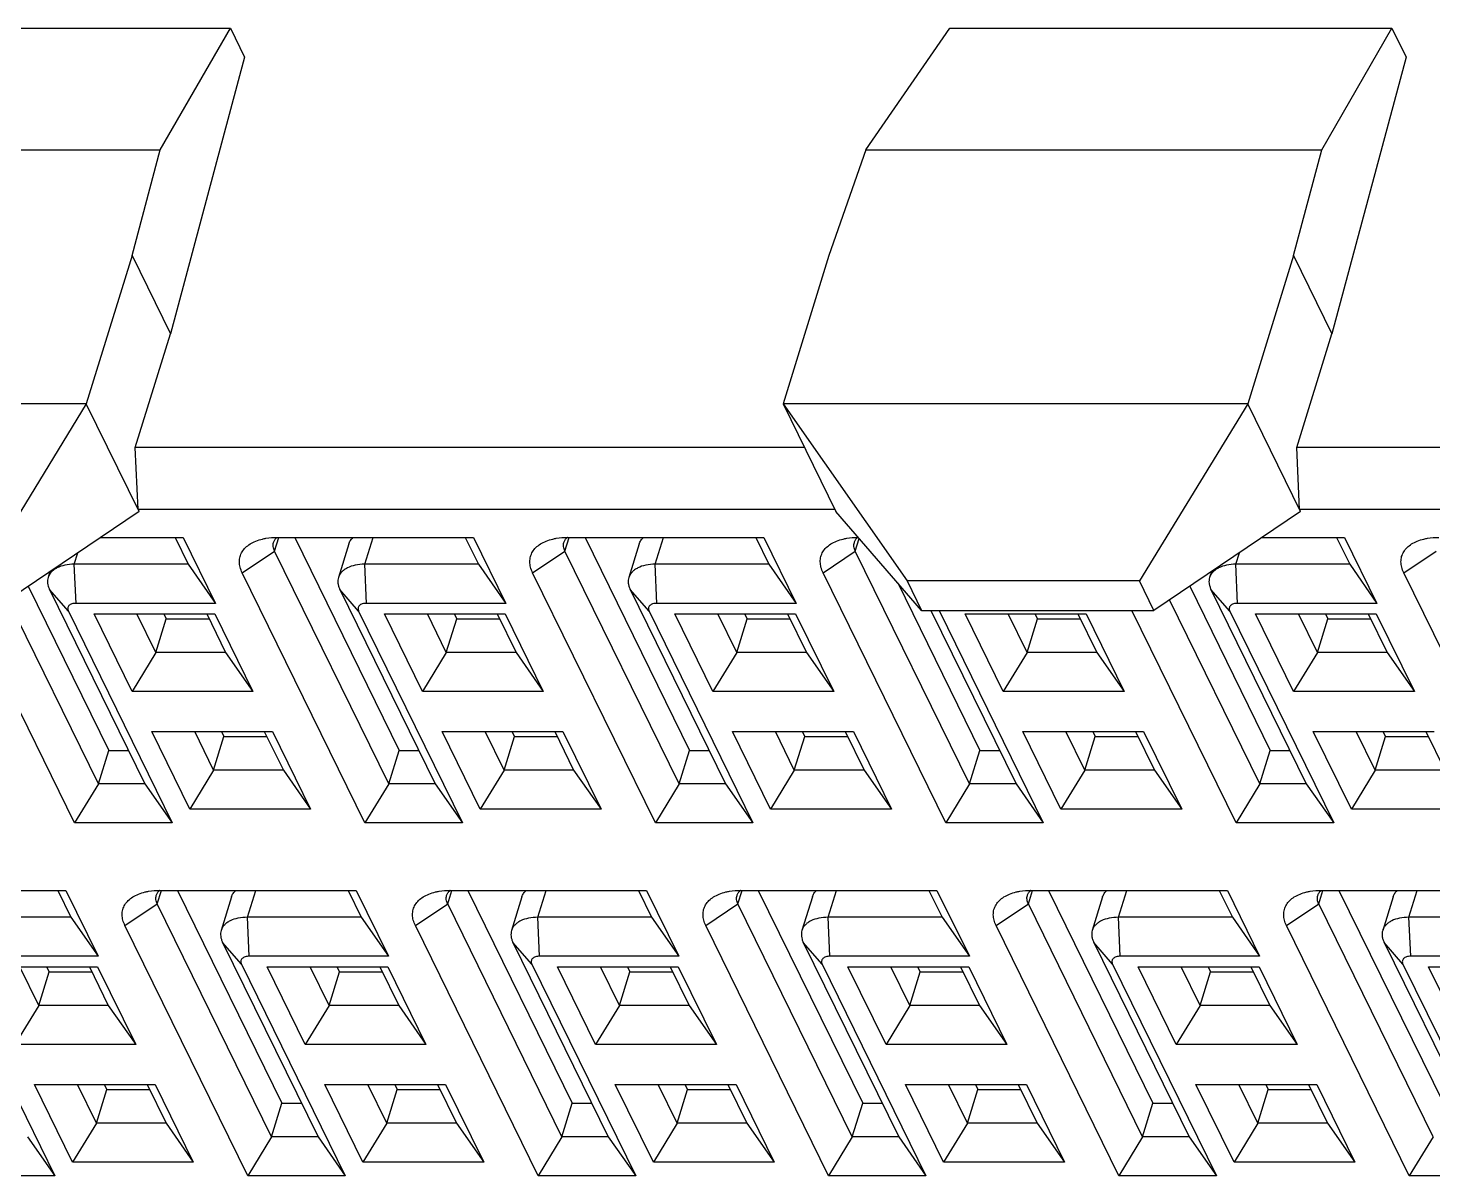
# Model space of a CAD drawing. Extents: x 0 to 420, y 0 to 297.
# Drawn here: x 284.66 to 295.8, y 209.09 to 218.19 of the extents above; entities that cross this region are included whole.
import ezdxf

# ---------------------------------------------------------------- set-up
doc = ezdxf.new("R2010")
doc.units = 0
doc.header["$LTSCALE"] = 23.1
doc.layers.get('0').update_dxf_attribs({"linetype": 'CONTINUOUS'})

msp = doc.modelspace()

# ---------------------------------------------------------------- linework, layer by layer
at = {"color": 7, "linetype": 'CONTINUOUS'}
for p, q in [((282.761, 218.189), (286.266, 218.189)), ((285.71, 217.225), (286.266, 218.189)), ((286.266, 218.189), (286.378, 217.959)), ((291.305, 217.225), (291.972, 218.189)), ((291.972, 218.189), (295.476, 218.189)), ((294.921, 217.225), (295.476, 218.189)), ((295.476, 218.189), (295.589, 217.959)), ((286.378, 217.959), (285.791, 215.766)), ((295.589, 217.959), (295.001, 215.766)), ((282.095, 217.225), (285.71, 217.225)), ((285.486, 216.387), (285.71, 217.225)), ((291.305, 217.225), (291.012, 216.387)), ((291.305, 217.225), (294.921, 217.225)), ((294.696, 216.387), (294.921, 217.225)), ((285.486, 216.387), (285.123, 215.212)), ((285.486, 216.387), (285.791, 215.766)), ((291.012, 216.387), (290.649, 215.212)), ((294.696, 216.387), (294.333, 215.212)), ((294.696, 216.387), (295.001, 215.766)), ((285.512, 214.865), (285.791, 215.766)), ((294.723, 214.865), (295.001, 215.766)), ((285.123, 215.212), (281.438, 215.212)), ((285.123, 215.212), (284.265, 213.808)), ((285.542, 214.358), (285.123, 215.212)), ((290.649, 215.212), (291.633, 213.808)), ((290.649, 215.212), (291.068, 214.358)), ((294.333, 215.212), (290.649, 215.212)), ((294.333, 215.212), (293.475, 213.808)), ((294.753, 214.358), (294.333, 215.212)), ((285.534, 214.373), (285.512, 214.865)), ((290.819, 214.865), (285.512, 214.865)), ((299.743, 214.865), (294.723, 214.865)), ((294.745, 214.373), (294.723, 214.865)), ((285.542, 214.358), (284.379, 213.574)), ((291.061, 214.373), (285.534, 214.373)), ((291.747, 213.574), (291.068, 214.358)), ((294.753, 214.358), (293.59, 213.574)), ((299.765, 214.373), (294.745, 214.373)), ((285.237, 214.153), (285.891, 214.153)), ((285.827, 214.153), (285.931, 213.94)), ((285.891, 214.153), (286.148, 213.63)), ((286.616, 214.045), (286.649, 214.153)), ((286.637, 214.153), (288.194, 214.153)), ((286.776, 214.153), (287.604, 212.465)), ((287.331, 213.94), (287.397, 214.153)), ((288.129, 214.153), (288.234, 213.94)), ((288.194, 214.153), (288.45, 213.63)), ((288.919, 214.045), (288.952, 214.153)), ((288.94, 214.153), (290.497, 214.153)), ((289.079, 214.153), (289.907, 212.465)), ((289.634, 213.94), (289.7, 214.153)), ((290.432, 214.153), (290.536, 213.94)), ((290.497, 214.153), (290.753, 213.63)), ((291.221, 214.045), (291.252, 214.145)), ((291.243, 214.153), (291.246, 214.153)), ((294.448, 214.153), (295.102, 214.153)), ((295.037, 214.153), (295.142, 213.94)), ((295.102, 214.153), (295.358, 213.63)), ((285.028, 213.94), (285.057, 214.031)), ((286.36, 213.873), (286.616, 214.045)), ((287.522, 212.199), (286.616, 214.045)), ((287.205, 214.101), (287.123, 213.835)), ((288.663, 213.873), (288.919, 214.045)), ((289.825, 212.199), (288.919, 214.045)), ((289.508, 214.101), (289.426, 213.835)), ((290.966, 213.873), (291.221, 214.045)), ((292.127, 212.199), (291.221, 214.045)), ((294.239, 213.94), (294.267, 214.031)), ((295.571, 213.873), (295.827, 214.045)), ((285.042, 213.63), (285.028, 213.94)), ((285.931, 213.94), (285.028, 213.94)), ((285.931, 213.94), (286.148, 213.63)), ((287.345, 213.63), (287.331, 213.94)), ((288.234, 213.94), (287.331, 213.94)), ((288.234, 213.94), (288.45, 213.63)), ((290.536, 213.94), (289.634, 213.94)), ((289.648, 213.63), (289.634, 213.94)), ((290.536, 213.94), (290.753, 213.63)), ((295.142, 213.94), (294.239, 213.94)), ((294.253, 213.63), (294.239, 213.94)), ((295.142, 213.94), (295.358, 213.63)), ((284.835, 213.881), (284.82, 213.835)), ((287.333, 211.89), (286.36, 213.873)), ((289.636, 211.89), (288.663, 213.873)), ((291.939, 211.89), (290.966, 213.873)), ((291.559, 213.792), (292.21, 212.465)), ((293.475, 213.808), (291.633, 213.808)), ((291.633, 213.808), (291.747, 213.574)), ((293.59, 213.574), (293.475, 213.808)), ((294.045, 213.881), (294.031, 213.835)), ((296.544, 211.89), (295.571, 213.873)), ((284.663, 213.766), (285.302, 212.465)), ((284.981, 213.568), (284.831, 213.741)), ((284.831, 213.741), (285.588, 212.199)), ((287.283, 213.568), (287.134, 213.741)), ((287.134, 213.741), (287.891, 212.199)), ((289.586, 213.568), (289.437, 213.741)), ((289.437, 213.741), (290.193, 212.199)), ((293.874, 213.766), (294.512, 212.465)), ((294.191, 213.568), (294.042, 213.741)), ((294.042, 213.741), (294.798, 212.199)), ((285.031, 211.89), (284.204, 213.574)), ((285.219, 212.199), (284.503, 213.658)), ((284.981, 213.568), (285.804, 211.89)), ((286.148, 213.63), (285.042, 213.63)), ((287.283, 213.568), (288.107, 211.89)), ((288.45, 213.63), (287.345, 213.63)), ((289.586, 213.568), (290.41, 211.89)), ((290.753, 213.63), (289.648, 213.63)), ((291.747, 213.574), (293.59, 213.574)), ((291.821, 213.574), (292.496, 212.199)), ((291.889, 213.568), (291.883, 213.574)), ((291.889, 213.568), (292.712, 211.89)), ((294.241, 211.89), (293.415, 213.574)), ((294.43, 212.199), (293.714, 213.658)), ((294.191, 213.568), (295.015, 211.89)), ((295.358, 213.63), (294.253, 213.63)), ((285.487, 212.931), (285.185, 213.547)), ((285.185, 213.547), (286.143, 213.547)), ((285.676, 213.24), (285.525, 213.547)), ((285.676, 213.24), (285.758, 213.507)), ((285.738, 213.547), (285.758, 213.507)), ((285.758, 213.507), (286.098, 213.507)), ((286.078, 213.547), (286.228, 213.24)), ((286.143, 213.547), (286.445, 212.931)), ((287.789, 212.931), (287.487, 213.547)), ((287.487, 213.547), (288.445, 213.547)), ((287.978, 213.24), (287.828, 213.547)), ((287.978, 213.24), (288.061, 213.507)), ((288.041, 213.547), (288.061, 213.507)), ((288.061, 213.507), (288.4, 213.507)), ((288.381, 213.547), (288.531, 213.24)), ((288.445, 213.547), (288.747, 212.931)), ((289.79, 213.547), (290.748, 213.547)), ((290.092, 212.931), (289.79, 213.547)), ((290.281, 213.24), (290.131, 213.547)), ((290.281, 213.24), (290.363, 213.507)), ((290.344, 213.547), (290.363, 213.507)), ((290.363, 213.507), (290.703, 213.507)), ((290.683, 213.547), (290.834, 213.24)), ((290.748, 213.547), (291.05, 212.931)), ((292.093, 213.547), (293.051, 213.547)), ((292.395, 212.931), (292.093, 213.547)), ((292.584, 213.24), (292.433, 213.547)), ((292.584, 213.24), (292.666, 213.507)), ((292.646, 213.547), (292.666, 213.507)), ((292.666, 213.507), (293.006, 213.507)), ((292.986, 213.547), (293.136, 213.24)), ((293.051, 213.547), (293.353, 212.931)), ((294.395, 213.547), (295.353, 213.547)), ((294.697, 212.931), (294.395, 213.547)), ((294.886, 213.24), (294.736, 213.547)), ((294.886, 213.24), (294.969, 213.507)), ((294.949, 213.547), (294.969, 213.507)), ((294.969, 213.507), (295.308, 213.507)), ((295.289, 213.547), (295.439, 213.24)), ((295.353, 213.547), (295.655, 212.931)), ((285.676, 213.24), (285.487, 212.931)), ((286.228, 213.24), (285.676, 213.24)), ((286.228, 213.24), (286.445, 212.931)), ((287.978, 213.24), (287.789, 212.931)), ((288.531, 213.24), (287.978, 213.24)), ((288.531, 213.24), (288.747, 212.931)), ((290.281, 213.24), (290.092, 212.931)), ((290.834, 213.24), (290.281, 213.24)), ((290.834, 213.24), (291.05, 212.931)), ((292.584, 213.24), (292.395, 212.931)), ((293.136, 213.24), (292.584, 213.24)), ((293.136, 213.24), (293.353, 212.931)), ((294.886, 213.24), (294.697, 212.931)), ((295.439, 213.24), (294.886, 213.24)), ((295.439, 213.24), (295.655, 212.931)), ((286.445, 212.931), (285.487, 212.931)), ((288.747, 212.931), (287.789, 212.931)), ((291.05, 212.931), (290.092, 212.931)), ((293.353, 212.931), (292.395, 212.931)), ((295.655, 212.931), (294.697, 212.931)), ((285.944, 211.999), (285.642, 212.614)), ((285.642, 212.614), (286.6, 212.614)), ((286.133, 212.308), (285.983, 212.614)), ((286.133, 212.308), (286.215, 212.574)), ((286.196, 212.614), (286.215, 212.574)), ((286.215, 212.574), (286.555, 212.574)), ((286.535, 212.614), (286.686, 212.308)), ((286.6, 212.614), (286.902, 211.999)), ((288.247, 211.999), (287.945, 212.614)), ((287.945, 212.614), (288.903, 212.614)), ((288.436, 212.308), (288.286, 212.614)), ((288.436, 212.308), (288.518, 212.574)), ((288.499, 212.614), (288.518, 212.574)), ((288.518, 212.574), (288.858, 212.574)), ((288.838, 212.614), (288.988, 212.308)), ((288.903, 212.614), (289.205, 211.999)), ((290.248, 212.614), (291.206, 212.614)), ((290.55, 211.999), (290.248, 212.614)), ((290.738, 212.308), (290.588, 212.614)), ((290.738, 212.308), (290.821, 212.574)), ((290.801, 212.614), (290.821, 212.574)), ((290.821, 212.574), (291.16, 212.574)), ((291.141, 212.614), (291.291, 212.308)), ((291.206, 212.614), (291.508, 211.999)), ((292.55, 212.614), (293.508, 212.614)), ((292.852, 211.999), (292.55, 212.614)), ((293.041, 212.308), (292.891, 212.614)), ((293.041, 212.308), (293.123, 212.574)), ((293.104, 212.614), (293.123, 212.574)), ((293.123, 212.574), (293.463, 212.574)), ((293.443, 212.614), (293.594, 212.308)), ((293.508, 212.614), (293.81, 211.999)), ((294.853, 212.614), (295.811, 212.614)), ((295.155, 211.999), (294.853, 212.614)), ((295.344, 212.308), (295.193, 212.614)), ((295.344, 212.308), (295.426, 212.574)), ((295.406, 212.614), (295.426, 212.574)), ((295.426, 212.574), (295.766, 212.574)), ((295.746, 212.614), (295.896, 212.308)), ((285.219, 212.199), (285.302, 212.465)), ((285.302, 212.465), (285.457, 212.465)), ((287.522, 212.199), (287.604, 212.465)), ((287.604, 212.465), (287.76, 212.465)), ((289.825, 212.199), (289.907, 212.465)), ((289.907, 212.465), (290.062, 212.465)), ((292.127, 212.199), (292.21, 212.465)), ((292.21, 212.465), (292.365, 212.465)), ((294.43, 212.199), (294.512, 212.465)), ((294.512, 212.465), (294.668, 212.465)), ((286.133, 212.308), (285.944, 211.999)), ((286.686, 212.308), (286.133, 212.308)), ((286.686, 212.308), (286.902, 211.999)), ((288.436, 212.308), (288.247, 211.999)), ((288.988, 212.308), (288.436, 212.308)), ((288.988, 212.308), (289.205, 211.999)), ((290.738, 212.308), (290.55, 211.999)), ((291.291, 212.308), (290.738, 212.308)), ((291.291, 212.308), (291.508, 211.999)), ((293.041, 212.308), (292.852, 211.999)), ((293.594, 212.308), (293.041, 212.308)), ((293.594, 212.308), (293.81, 211.999)), ((295.344, 212.308), (295.155, 211.999)), ((295.896, 212.308), (295.344, 212.308)), ((285.219, 212.199), (285.031, 211.89)), ((285.588, 212.199), (285.219, 212.199)), ((285.588, 212.199), (285.804, 211.89)), ((287.522, 212.199), (287.333, 211.89)), ((287.891, 212.199), (287.522, 212.199)), ((287.891, 212.199), (288.107, 211.89)), ((289.825, 212.199), (289.636, 211.89)), ((290.193, 212.199), (289.825, 212.199)), ((290.193, 212.199), (290.41, 211.89)), ((292.127, 212.199), (291.939, 211.89)), ((292.496, 212.199), (292.127, 212.199)), ((292.496, 212.199), (292.712, 211.89)), ((294.43, 212.199), (294.241, 211.89)), ((294.798, 212.199), (294.43, 212.199)), ((294.798, 212.199), (295.015, 211.89)), ((286.902, 211.999), (285.944, 211.999)), ((289.205, 211.999), (288.247, 211.999)), ((291.508, 211.999), (290.55, 211.999)), ((293.81, 211.999), (292.852, 211.999)), ((296.113, 211.999), (295.155, 211.999)), ((285.804, 211.89), (285.031, 211.89)), ((288.107, 211.89), (287.333, 211.89)), ((290.41, 211.89), (289.636, 211.89)), ((292.712, 211.89), (291.939, 211.89)), ((295.015, 211.89), (294.241, 211.89)), ((283.405, 211.355), (284.961, 211.355)), ((284.897, 211.355), (285.001, 211.142)), ((284.961, 211.355), (285.218, 210.833)), ((285.686, 211.248), (285.719, 211.355)), ((285.707, 211.355), (287.264, 211.355)), ((285.846, 211.355), (286.674, 209.668)), ((286.401, 211.142), (286.467, 211.355)), ((287.199, 211.355), (287.304, 211.142)), ((287.264, 211.355), (287.52, 210.833)), ((287.989, 211.248), (288.022, 211.355)), ((288.01, 211.355), (289.567, 211.355)), ((288.149, 211.355), (288.977, 209.668)), ((288.704, 211.142), (288.77, 211.355)), ((289.502, 211.355), (289.606, 211.142)), ((289.567, 211.355), (289.823, 210.833)), ((290.291, 211.248), (290.325, 211.355)), ((290.313, 211.355), (291.869, 211.355)), ((290.452, 211.355), (291.28, 209.668)), ((291.006, 211.142), (291.072, 211.355)), ((291.805, 211.355), (291.909, 211.142)), ((291.869, 211.355), (292.126, 210.833)), ((292.594, 211.248), (292.627, 211.355)), ((292.615, 211.355), (294.172, 211.355)), ((292.754, 211.355), (293.582, 209.668)), ((293.309, 211.142), (293.375, 211.355)), ((294.107, 211.355), (294.212, 211.142)), ((294.172, 211.355), (294.428, 210.833)), ((294.897, 211.248), (294.93, 211.355)), ((294.918, 211.355), (296.475, 211.355)), ((295.057, 211.355), (295.885, 209.668)), ((295.612, 211.142), (295.678, 211.355)), ((285.43, 211.076), (285.686, 211.248)), ((286.592, 209.402), (285.686, 211.248)), ((286.275, 211.304), (286.193, 211.038)), ((287.733, 211.076), (287.989, 211.248)), ((288.895, 209.402), (287.989, 211.248)), ((288.578, 211.304), (288.496, 211.038)), ((290.036, 211.076), (290.291, 211.248)), ((291.197, 209.402), (290.291, 211.248)), ((290.881, 211.304), (290.798, 211.038)), ((292.338, 211.076), (292.594, 211.248)), ((293.5, 209.402), (292.594, 211.248)), ((293.183, 211.304), (293.101, 211.038)), ((294.641, 211.076), (294.897, 211.248)), ((295.803, 209.402), (294.897, 211.248)), ((295.486, 211.304), (295.404, 211.038)), ((285.001, 211.142), (284.099, 211.142)), ((285.001, 211.142), (285.218, 210.833)), ((286.415, 210.833), (286.401, 211.142)), ((287.304, 211.142), (286.401, 211.142)), ((287.304, 211.142), (287.52, 210.833)), ((289.606, 211.142), (288.704, 211.142)), ((288.718, 210.833), (288.704, 211.142)), ((289.606, 211.142), (289.823, 210.833)), ((291.909, 211.142), (291.006, 211.142)), ((291.02, 210.833), (291.006, 211.142)), ((291.909, 211.142), (292.126, 210.833)), ((294.212, 211.142), (293.309, 211.142)), ((293.323, 210.833), (293.309, 211.142)), ((294.212, 211.142), (294.428, 210.833)), ((296.514, 211.142), (295.612, 211.142)), ((295.626, 210.833), (295.612, 211.142)), ((286.403, 209.093), (285.43, 211.076)), ((288.706, 209.093), (287.733, 211.076)), ((291.009, 209.093), (290.036, 211.076)), ((293.311, 209.093), (292.338, 211.076)), ((295.614, 209.093), (294.641, 211.076)), ((286.353, 210.771), (286.204, 210.943)), ((286.204, 210.943), (286.961, 209.402)), ((288.656, 210.771), (288.507, 210.943)), ((288.507, 210.943), (289.263, 209.402)), ((290.959, 210.771), (290.809, 210.943)), ((290.809, 210.943), (291.566, 209.402)), ((293.261, 210.771), (293.112, 210.943)), ((293.112, 210.943), (293.869, 209.402)), ((295.564, 210.771), (295.415, 210.943)), ((295.415, 210.943), (296.171, 209.402)), ((284.051, 210.771), (284.874, 209.093)), ((285.218, 210.833), (284.112, 210.833)), ((286.353, 210.771), (287.177, 209.093)), ((287.52, 210.833), (286.415, 210.833)), ((288.656, 210.771), (289.48, 209.093)), ((289.823, 210.833), (288.718, 210.833)), ((290.959, 210.771), (291.782, 209.093)), ((292.126, 210.833), (291.02, 210.833)), ((293.261, 210.771), (294.085, 209.093)), ((294.428, 210.833), (293.323, 210.833)), ((295.564, 210.771), (296.388, 209.093)), ((296.731, 210.833), (295.626, 210.833)), ((284.255, 210.749), (285.213, 210.749)), ((284.746, 210.443), (284.595, 210.749)), ((284.746, 210.443), (284.828, 210.709)), ((284.808, 210.749), (284.828, 210.709)), ((284.828, 210.709), (285.168, 210.709)), ((285.148, 210.749), (285.298, 210.443)), ((285.213, 210.749), (285.515, 210.134)), ((286.86, 210.134), (286.558, 210.749)), ((286.558, 210.749), (287.515, 210.749)), ((287.048, 210.443), (286.898, 210.749)), ((287.048, 210.443), (287.131, 210.709)), ((287.111, 210.749), (287.131, 210.709)), ((287.131, 210.709), (287.47, 210.709)), ((287.451, 210.749), (287.601, 210.443)), ((287.515, 210.749), (287.817, 210.134)), ((288.86, 210.749), (289.818, 210.749)), ((289.162, 210.134), (288.86, 210.749)), ((289.351, 210.443), (289.201, 210.749)), ((289.351, 210.443), (289.433, 210.709)), ((289.414, 210.749), (289.433, 210.709)), ((289.433, 210.709), (289.773, 210.709)), ((289.753, 210.749), (289.904, 210.443)), ((289.818, 210.749), (290.12, 210.134)), ((291.163, 210.749), (292.121, 210.749)), ((291.465, 210.134), (291.163, 210.749)), ((291.654, 210.443), (291.503, 210.749)), ((291.654, 210.443), (291.736, 210.709)), ((291.716, 210.749), (291.736, 210.709)), ((291.736, 210.709), (292.076, 210.709)), ((292.056, 210.749), (292.206, 210.443)), ((292.121, 210.749), (292.423, 210.134)), ((293.465, 210.749), (294.423, 210.749)), ((293.767, 210.134), (293.465, 210.749)), ((293.956, 210.443), (293.806, 210.749)), ((293.956, 210.443), (294.039, 210.709)), ((294.019, 210.749), (294.039, 210.709)), ((294.039, 210.709), (294.378, 210.709)), ((294.359, 210.749), (294.509, 210.443)), ((294.423, 210.749), (294.725, 210.134)), ((295.768, 210.749), (296.726, 210.749)), ((296.07, 210.134), (295.768, 210.749)), ((284.746, 210.443), (284.557, 210.134)), ((285.298, 210.443), (284.746, 210.443)), ((285.298, 210.443), (285.515, 210.134)), ((287.048, 210.443), (286.86, 210.134)), ((287.601, 210.443), (287.048, 210.443)), ((287.601, 210.443), (287.817, 210.134)), ((289.351, 210.443), (289.162, 210.134)), ((289.904, 210.443), (289.351, 210.443)), ((289.904, 210.443), (290.12, 210.134)), ((291.654, 210.443), (291.465, 210.134)), ((292.206, 210.443), (291.654, 210.443)), ((292.206, 210.443), (292.423, 210.134)), ((293.956, 210.443), (293.767, 210.134)), ((294.509, 210.443), (293.956, 210.443)), ((294.509, 210.443), (294.725, 210.134)), ((285.515, 210.134), (284.557, 210.134)), ((287.817, 210.134), (286.86, 210.134)), ((290.12, 210.134), (289.162, 210.134)), ((292.423, 210.134), (291.465, 210.134)), ((294.725, 210.134), (293.767, 210.134)), ((285.014, 209.201), (284.712, 209.817)), ((284.712, 209.817), (285.67, 209.817)), ((285.203, 209.511), (285.053, 209.817)), ((285.203, 209.511), (285.286, 209.777)), ((285.266, 209.817), (285.286, 209.777)), ((285.286, 209.777), (285.625, 209.777)), ((285.606, 209.817), (285.756, 209.511)), ((285.67, 209.817), (285.972, 209.201)), ((287.317, 209.201), (287.015, 209.817)), ((287.015, 209.817), (287.973, 209.817)), ((287.506, 209.511), (287.356, 209.817)), ((287.506, 209.511), (287.588, 209.777)), ((287.569, 209.817), (287.588, 209.777)), ((287.588, 209.777), (287.928, 209.777)), ((287.908, 209.817), (288.058, 209.511)), ((287.973, 209.817), (288.275, 209.201)), ((289.318, 209.817), (290.276, 209.817)), ((289.62, 209.201), (289.318, 209.817)), ((289.809, 209.511), (289.658, 209.817)), ((289.809, 209.511), (289.891, 209.777)), ((289.871, 209.817), (289.891, 209.777)), ((289.891, 209.777), (290.23, 209.777)), ((290.211, 209.817), (290.361, 209.511)), ((290.276, 209.817), (290.578, 209.201)), ((291.62, 209.817), (292.578, 209.817)), ((291.922, 209.201), (291.62, 209.817)), ((292.111, 209.511), (291.961, 209.817)), ((292.111, 209.511), (292.193, 209.777)), ((292.174, 209.817), (292.193, 209.777)), ((292.193, 209.777), (292.533, 209.777)), ((292.513, 209.817), (292.664, 209.511)), ((292.578, 209.817), (292.88, 209.201)), ((293.923, 209.817), (294.881, 209.817)), ((294.225, 209.201), (293.923, 209.817)), ((294.414, 209.511), (294.263, 209.817)), ((294.414, 209.511), (294.496, 209.777)), ((294.476, 209.817), (294.496, 209.777)), ((294.496, 209.777), (294.836, 209.777)), ((294.816, 209.817), (294.966, 209.511)), ((294.881, 209.817), (295.183, 209.201)), ((286.592, 209.402), (286.674, 209.668)), ((286.674, 209.668), (286.83, 209.668)), ((288.895, 209.402), (288.977, 209.668)), ((288.977, 209.668), (289.133, 209.668)), ((291.197, 209.402), (291.28, 209.668)), ((291.28, 209.668), (291.435, 209.668)), ((293.5, 209.402), (293.582, 209.668)), ((293.582, 209.668), (293.738, 209.668)), ((285.203, 209.511), (285.014, 209.201)), ((285.756, 209.511), (285.203, 209.511)), ((285.756, 209.511), (285.972, 209.201)), ((287.506, 209.511), (287.317, 209.201)), ((288.058, 209.511), (287.506, 209.511)), ((288.058, 209.511), (288.275, 209.201)), ((289.809, 209.511), (289.62, 209.201)), ((290.361, 209.511), (289.809, 209.511)), ((290.361, 209.511), (290.578, 209.201)), ((292.111, 209.511), (291.922, 209.201)), ((292.664, 209.511), (292.111, 209.511)), ((292.664, 209.511), (292.88, 209.201)), ((294.414, 209.511), (294.225, 209.201)), ((294.966, 209.511), (294.414, 209.511)), ((294.966, 209.511), (295.183, 209.201)), ((284.658, 209.402), (284.874, 209.093)), ((286.592, 209.402), (286.403, 209.093)), ((286.961, 209.402), (286.592, 209.402)), ((286.961, 209.402), (287.177, 209.093)), ((288.895, 209.402), (288.706, 209.093)), ((289.263, 209.402), (288.895, 209.402)), ((289.263, 209.402), (289.48, 209.093)), ((291.197, 209.402), (291.009, 209.093)), ((291.566, 209.402), (291.197, 209.402)), ((291.566, 209.402), (291.782, 209.093)), ((293.5, 209.402), (293.311, 209.093)), ((293.869, 209.402), (293.5, 209.402)), ((293.869, 209.402), (294.085, 209.093)), ((295.803, 209.402), (295.614, 209.093)), ((285.972, 209.201), (285.014, 209.201)), ((288.275, 209.201), (287.317, 209.201)), ((290.578, 209.201), (289.62, 209.201)), ((292.88, 209.201), (291.922, 209.201)), ((295.183, 209.201), (294.225, 209.201)), ((284.874, 209.093), (284.101, 209.093)), ((287.177, 209.093), (286.403, 209.093)), ((289.48, 209.093), (288.706, 209.093)), ((291.782, 209.093), (291.009, 209.093)), ((294.085, 209.093), (293.311, 209.093)), ((296.388, 209.093), (295.614, 209.093))]:
    msp.add_line(p, q, dxfattribs=at)
for centre in [(286.702, 214.073), (289.005, 214.073), (291.307, 214.073), (285.772, 211.276), (288.075, 211.276), (290.377, 211.276), (292.68, 211.276), (294.983, 211.276)]:
    msp.add_arc(centre, 0.104, 129.9109, 130.8866, dxfattribs=at)
for points, knots in [([(286.36, 213.873), (286.353, 213.887), (286.342, 213.915), (286.336, 213.959), (286.341, 214.001), (286.358, 214.04), (286.386, 214.074), (286.423, 214.103), (286.468, 214.125), (286.502, 214.136), (286.52, 214.14)], [0, 0, 0, 0, 0.128285, 0.246477, 0.358631, 0.470091, 0.586364, 0.711891, 0.849419, 1, 1, 1, 1]), ([(286.52, 214.14), (286.529, 214.142), (286.568, 214.15), (286.607, 214.153), (286.637, 214.153)], [0, 0, 0, 0, 0.237804, 1, 1, 1, 1]), ([(286.616, 214.045), (286.611, 214.056), (286.605, 214.074), (286.604, 214.097), (286.607, 214.108), (286.608, 214.113)], [0, 0, 0, 0, 0.524624, 0.765859, 1, 1, 1, 1]), ([(286.608, 214.113), (286.61, 214.12), (286.617, 214.135), (286.628, 214.146), (286.634, 214.151)], [0, 0, 0, 0, 0.486303, 1, 1, 1, 1]), ([(287.205, 214.101), (287.208, 214.111), (287.217, 214.13), (287.231, 214.146), (287.239, 214.153)], [0, 0, 0, 0, 0.487408, 1, 1, 1, 1]), ([(288.663, 213.873), (288.656, 213.887), (288.645, 213.915), (288.639, 213.959), (288.644, 214.001), (288.661, 214.04), (288.688, 214.074), (288.725, 214.103), (288.771, 214.125), (288.805, 214.136), (288.823, 214.14)], [0, 0, 0, 0, 0.128285, 0.246477, 0.358631, 0.470091, 0.586364, 0.711891, 0.849419, 1, 1, 1, 1]), ([(288.823, 214.14), (288.832, 214.142), (288.871, 214.15), (288.91, 214.153), (288.94, 214.153)], [0, 0, 0, 0, 0.237804, 1, 1, 1, 1]), ([(288.919, 214.045), (288.913, 214.056), (288.908, 214.074), (288.907, 214.097), (288.909, 214.108), (288.911, 214.113)], [0, 0, 0, 0, 0.524624, 0.765859, 1, 1, 1, 1]), ([(288.911, 214.113), (288.913, 214.12), (288.92, 214.135), (288.931, 214.146), (288.937, 214.151)], [0, 0, 0, 0, 0.486303, 1, 1, 1, 1]), ([(289.508, 214.101), (289.511, 214.111), (289.52, 214.13), (289.534, 214.146), (289.542, 214.153)], [0, 0, 0, 0, 0.487408, 1, 1, 1, 1]), ([(290.966, 213.873), (290.959, 213.887), (290.948, 213.915), (290.942, 213.959), (290.947, 214.001), (290.963, 214.04), (290.991, 214.074), (291.028, 214.103), (291.074, 214.125), (291.107, 214.136), (291.125, 214.14)], [0, 0, 0, 0, 0.128285, 0.246477, 0.358631, 0.470091, 0.586364, 0.711891, 0.849419, 1, 1, 1, 1]), ([(291.125, 214.14), (291.135, 214.142), (291.173, 214.15), (291.213, 214.153), (291.243, 214.153)], [0, 0, 0, 0, 0.237804, 1, 1, 1, 1]), ([(291.221, 214.045), (291.216, 214.056), (291.21, 214.074), (291.21, 214.097), (291.212, 214.108), (291.214, 214.113)], [0, 0, 0, 0, 0.524624, 0.765859, 1, 1, 1, 1]), ([(291.214, 214.113), (291.216, 214.12), (291.223, 214.135), (291.233, 214.146), (291.239, 214.151)], [0, 0, 0, 0, 0.486303, 1, 1, 1, 1]), ([(295.571, 213.873), (295.564, 213.887), (295.553, 213.915), (295.547, 213.959), (295.552, 214.001), (295.569, 214.04), (295.596, 214.074), (295.633, 214.103), (295.679, 214.125), (295.713, 214.136), (295.731, 214.14)], [0, 0, 0, 0, 0.128285, 0.246477, 0.358631, 0.470091, 0.586364, 0.711891, 0.849419, 1, 1, 1, 1]), ([(295.731, 214.14), (295.74, 214.142), (295.778, 214.15), (295.818, 214.153), (295.848, 214.153)], [0, 0, 0, 0, 0.237804, 1, 1, 1, 1]), ([(285.028, 213.94), (285.003, 213.94), (284.956, 213.936), (284.901, 213.918), (284.866, 213.897), (284.845, 213.879), (284.83, 213.858), (284.823, 213.843), (284.82, 213.835)], [0, 0, 0, 0, 0.303136, 0.568677, 0.687088, 0.79692, 0.900234, 1, 1, 1, 1]), ([(287.331, 213.94), (287.306, 213.94), (287.259, 213.936), (287.204, 213.918), (287.169, 213.897), (287.148, 213.879), (287.132, 213.858), (287.125, 213.843), (287.123, 213.835)], [0, 0, 0, 0, 0.303136, 0.568677, 0.687088, 0.79692, 0.900234, 1, 1, 1, 1]), ([(289.634, 213.94), (289.609, 213.94), (289.562, 213.936), (289.507, 213.918), (289.472, 213.897), (289.451, 213.879), (289.435, 213.858), (289.428, 213.843), (289.426, 213.835)], [0, 0, 0, 0, 0.303136, 0.568677, 0.687088, 0.79692, 0.900234, 1, 1, 1, 1]), ([(294.239, 213.94), (294.214, 213.94), (294.167, 213.936), (294.112, 213.918), (294.077, 213.897), (294.056, 213.879), (294.04, 213.858), (294.033, 213.843), (294.031, 213.835)], [0, 0, 0, 0, 0.303136, 0.568677, 0.687088, 0.79692, 0.900234, 1, 1, 1, 1]), ([(284.82, 213.835), (284.818, 213.828), (284.815, 213.813), (284.816, 213.789), (284.821, 213.764), (284.827, 213.749), (284.831, 213.741)], [0, 0, 0, 0, 0.233696, 0.474473, 0.728411, 1, 1, 1, 1]), ([(287.123, 213.835), (287.121, 213.828), (287.118, 213.813), (287.118, 213.789), (287.124, 213.764), (287.13, 213.749), (287.134, 213.741)], [0, 0, 0, 0, 0.233696, 0.474473, 0.728411, 1, 1, 1, 1]), ([(289.426, 213.835), (289.423, 213.828), (289.42, 213.813), (289.421, 213.789), (289.426, 213.764), (289.433, 213.749), (289.437, 213.741)], [0, 0, 0, 0, 0.233696, 0.474473, 0.728411, 1, 1, 1, 1]), ([(294.031, 213.835), (294.029, 213.828), (294.026, 213.813), (294.026, 213.789), (294.032, 213.764), (294.038, 213.749), (294.042, 213.741)], [0, 0, 0, 0, 0.233696, 0.474473, 0.728411, 1, 1, 1, 1]), ([(285.042, 213.63), (285.031, 213.63), (285.015, 213.629), (284.996, 213.621), (284.986, 213.613), (284.979, 213.603), (284.975, 213.592), (284.976, 213.58), (284.979, 213.572), (284.981, 213.568)], [0, 0, 0, 0, 0.308853, 0.441708, 0.560274, 0.668318, 0.772532, 0.880894, 1, 1, 1, 1]), ([(287.345, 213.63), (287.334, 213.63), (287.318, 213.629), (287.299, 213.621), (287.289, 213.613), (287.281, 213.603), (287.278, 213.592), (287.279, 213.58), (287.282, 213.572), (287.283, 213.568)], [0, 0, 0, 0, 0.308853, 0.441708, 0.560274, 0.668318, 0.772532, 0.880894, 1, 1, 1, 1]), ([(289.648, 213.63), (289.637, 213.63), (289.62, 213.629), (289.602, 213.621), (289.591, 213.613), (289.584, 213.603), (289.581, 213.592), (289.581, 213.58), (289.584, 213.572), (289.586, 213.568)], [0, 0, 0, 0, 0.308853, 0.441708, 0.560274, 0.668318, 0.772532, 0.880894, 1, 1, 1, 1]), ([(291.886, 213.574), (291.886, 213.574), (291.887, 213.572), (291.888, 213.57), (291.889, 213.568)], [0, 0, 0, 0, 0.244848, 1, 1, 1, 1]), ([(294.253, 213.63), (294.242, 213.63), (294.226, 213.629), (294.207, 213.621), (294.197, 213.613), (294.189, 213.603), (294.186, 213.592), (294.187, 213.58), (294.189, 213.572), (294.191, 213.568)], [0, 0, 0, 0, 0.308853, 0.441708, 0.560274, 0.668318, 0.772532, 0.880894, 1, 1, 1, 1]), ([(285.43, 211.076), (285.423, 211.09), (285.412, 211.118), (285.406, 211.162), (285.411, 211.204), (285.428, 211.243), (285.456, 211.277), (285.493, 211.305), (285.538, 211.328), (285.572, 211.338), (285.59, 211.343)], [0, 0, 0, 0, 0.128285, 0.246477, 0.358631, 0.470091, 0.586364, 0.711891, 0.849419, 1, 1, 1, 1]), ([(285.59, 211.343), (285.599, 211.345), (285.638, 211.352), (285.677, 211.355), (285.707, 211.355)], [0, 0, 0, 0, 0.237804, 1, 1, 1, 1]), ([(285.678, 211.316), (285.68, 211.323), (285.687, 211.337), (285.698, 211.349), (285.704, 211.354)], [0, 0, 0, 0, 0.486303, 1, 1, 1, 1]), ([(286.275, 211.304), (286.278, 211.314), (286.287, 211.333), (286.301, 211.348), (286.309, 211.355)], [0, 0, 0, 0, 0.487408, 1, 1, 1, 1]), ([(287.733, 211.076), (287.726, 211.09), (287.715, 211.118), (287.709, 211.162), (287.714, 211.204), (287.731, 211.243), (287.758, 211.277), (287.795, 211.305), (287.841, 211.328), (287.875, 211.338), (287.893, 211.343)], [0, 0, 0, 0, 0.128285, 0.246477, 0.358631, 0.470091, 0.586364, 0.711891, 0.849419, 1, 1, 1, 1]), ([(287.893, 211.343), (287.902, 211.345), (287.941, 211.352), (287.98, 211.355), (288.01, 211.355)], [0, 0, 0, 0, 0.237804, 1, 1, 1, 1]), ([(287.981, 211.316), (287.983, 211.323), (287.99, 211.337), (288.001, 211.349), (288.007, 211.354)], [0, 0, 0, 0, 0.486303, 1, 1, 1, 1]), ([(288.578, 211.304), (288.581, 211.314), (288.59, 211.333), (288.604, 211.348), (288.612, 211.355)], [0, 0, 0, 0, 0.487408, 1, 1, 1, 1]), ([(290.036, 211.076), (290.029, 211.09), (290.018, 211.118), (290.012, 211.162), (290.017, 211.204), (290.033, 211.243), (290.061, 211.277), (290.098, 211.305), (290.144, 211.328), (290.177, 211.338), (290.195, 211.343)], [0, 0, 0, 0, 0.128285, 0.246477, 0.358631, 0.470091, 0.586364, 0.711891, 0.849419, 1, 1, 1, 1]), ([(290.195, 211.343), (290.205, 211.345), (290.243, 211.352), (290.283, 211.355), (290.313, 211.355)], [0, 0, 0, 0, 0.237804, 1, 1, 1, 1]), ([(290.284, 211.316), (290.286, 211.323), (290.293, 211.337), (290.303, 211.349), (290.309, 211.354)], [0, 0, 0, 0, 0.486303, 1, 1, 1, 1]), ([(290.881, 211.304), (290.884, 211.314), (290.893, 211.333), (290.906, 211.348), (290.914, 211.355)], [0, 0, 0, 0, 0.487408, 1, 1, 1, 1]), ([(292.338, 211.076), (292.331, 211.09), (292.32, 211.118), (292.314, 211.162), (292.319, 211.204), (292.336, 211.243), (292.364, 211.277), (292.401, 211.305), (292.446, 211.328), (292.48, 211.338), (292.498, 211.343)], [0, 0, 0, 0, 0.128285, 0.246477, 0.358631, 0.470091, 0.586364, 0.711891, 0.849419, 1, 1, 1, 1]), ([(292.498, 211.343), (292.507, 211.345), (292.546, 211.352), (292.585, 211.355), (292.615, 211.355)], [0, 0, 0, 0, 0.237804, 1, 1, 1, 1]), ([(292.586, 211.316), (292.588, 211.323), (292.595, 211.337), (292.606, 211.349), (292.612, 211.354)], [0, 0, 0, 0, 0.486303, 1, 1, 1, 1]), ([(293.183, 211.304), (293.186, 211.314), (293.195, 211.333), (293.209, 211.348), (293.217, 211.355)], [0, 0, 0, 0, 0.487408, 1, 1, 1, 1]), ([(294.641, 211.076), (294.634, 211.09), (294.623, 211.118), (294.617, 211.162), (294.622, 211.204), (294.639, 211.243), (294.666, 211.277), (294.703, 211.305), (294.749, 211.328), (294.783, 211.338), (294.801, 211.343)], [0, 0, 0, 0, 0.128285, 0.246477, 0.358631, 0.470091, 0.586364, 0.711891, 0.849419, 1, 1, 1, 1]), ([(294.801, 211.343), (294.81, 211.345), (294.848, 211.352), (294.888, 211.355), (294.918, 211.355)], [0, 0, 0, 0, 0.237804, 1, 1, 1, 1]), ([(294.889, 211.316), (294.891, 211.323), (294.898, 211.337), (294.909, 211.349), (294.915, 211.354)], [0, 0, 0, 0, 0.486303, 1, 1, 1, 1]), ([(295.486, 211.304), (295.489, 211.314), (295.498, 211.333), (295.512, 211.348), (295.52, 211.355)], [0, 0, 0, 0, 0.487408, 1, 1, 1, 1]), ([(285.686, 211.248), (285.681, 211.259), (285.675, 211.276), (285.675, 211.3), (285.677, 211.311), (285.678, 211.316)], [0, 0, 0, 0, 0.524624, 0.765859, 1, 1, 1, 1]), ([(287.989, 211.248), (287.983, 211.259), (287.978, 211.276), (287.977, 211.3), (287.979, 211.311), (287.981, 211.316)], [0, 0, 0, 0, 0.524624, 0.765859, 1, 1, 1, 1]), ([(290.291, 211.248), (290.286, 211.259), (290.28, 211.276), (290.28, 211.3), (290.282, 211.311), (290.284, 211.316)], [0, 0, 0, 0, 0.524624, 0.765859, 1, 1, 1, 1]), ([(292.594, 211.248), (292.589, 211.259), (292.583, 211.276), (292.582, 211.3), (292.585, 211.311), (292.586, 211.316)], [0, 0, 0, 0, 0.524624, 0.765859, 1, 1, 1, 1]), ([(294.897, 211.248), (294.891, 211.259), (294.886, 211.276), (294.885, 211.3), (294.887, 211.311), (294.889, 211.316)], [0, 0, 0, 0, 0.524624, 0.765859, 1, 1, 1, 1]), ([(286.401, 211.142), (286.376, 211.142), (286.329, 211.138), (286.274, 211.121), (286.239, 211.1), (286.218, 211.082), (286.202, 211.061), (286.195, 211.046), (286.193, 211.038)], [0, 0, 0, 0, 0.303136, 0.568677, 0.687088, 0.79692, 0.900234, 1, 1, 1, 1]), ([(288.704, 211.142), (288.679, 211.142), (288.632, 211.138), (288.577, 211.121), (288.542, 211.1), (288.521, 211.082), (288.505, 211.061), (288.498, 211.046), (288.496, 211.038)], [0, 0, 0, 0, 0.303136, 0.568677, 0.687088, 0.79692, 0.900234, 1, 1, 1, 1]), ([(291.006, 211.142), (290.981, 211.142), (290.934, 211.138), (290.879, 211.121), (290.844, 211.1), (290.823, 211.082), (290.808, 211.061), (290.801, 211.046), (290.798, 211.038)], [0, 0, 0, 0, 0.303136, 0.568677, 0.687088, 0.79692, 0.900234, 1, 1, 1, 1]), ([(293.309, 211.142), (293.284, 211.142), (293.237, 211.138), (293.182, 211.121), (293.147, 211.1), (293.126, 211.082), (293.11, 211.061), (293.103, 211.046), (293.101, 211.038)], [0, 0, 0, 0, 0.303136, 0.568677, 0.687088, 0.79692, 0.900234, 1, 1, 1, 1]), ([(295.612, 211.142), (295.587, 211.142), (295.54, 211.138), (295.485, 211.121), (295.45, 211.1), (295.429, 211.082), (295.413, 211.061), (295.406, 211.046), (295.404, 211.038)], [0, 0, 0, 0, 0.303136, 0.568677, 0.687088, 0.79692, 0.900234, 1, 1, 1, 1]), ([(286.193, 211.038), (286.191, 211.031), (286.188, 211.015), (286.188, 210.992), (286.194, 210.967), (286.2, 210.951), (286.204, 210.943)], [0, 0, 0, 0, 0.233696, 0.474473, 0.728411, 1, 1, 1, 1]), ([(288.496, 211.038), (288.493, 211.031), (288.491, 211.015), (288.491, 210.992), (288.496, 210.967), (288.503, 210.951), (288.507, 210.943)], [0, 0, 0, 0, 0.233696, 0.474473, 0.728411, 1, 1, 1, 1]), ([(290.798, 211.038), (290.796, 211.031), (290.793, 211.015), (290.794, 210.992), (290.799, 210.967), (290.805, 210.951), (290.809, 210.943)], [0, 0, 0, 0, 0.233696, 0.474473, 0.728411, 1, 1, 1, 1]), ([(293.101, 211.038), (293.099, 211.031), (293.096, 211.015), (293.096, 210.992), (293.102, 210.967), (293.108, 210.951), (293.112, 210.943)], [0, 0, 0, 0, 0.233696, 0.474473, 0.728411, 1, 1, 1, 1]), ([(295.404, 211.038), (295.401, 211.031), (295.398, 211.015), (295.399, 210.992), (295.404, 210.967), (295.411, 210.951), (295.415, 210.943)], [0, 0, 0, 0, 0.233696, 0.474473, 0.728411, 1, 1, 1, 1]), ([(286.415, 210.833), (286.404, 210.833), (286.388, 210.831), (286.369, 210.823), (286.359, 210.816), (286.351, 210.806), (286.348, 210.795), (286.349, 210.783), (286.352, 210.775), (286.353, 210.771)], [0, 0, 0, 0, 0.308853, 0.441708, 0.560274, 0.668318, 0.772532, 0.880894, 1, 1, 1, 1]), ([(288.718, 210.833), (288.707, 210.833), (288.69, 210.831), (288.672, 210.823), (288.661, 210.816), (288.654, 210.806), (288.651, 210.795), (288.651, 210.783), (288.654, 210.775), (288.656, 210.771)], [0, 0, 0, 0, 0.308853, 0.441708, 0.560274, 0.668318, 0.772532, 0.880894, 1, 1, 1, 1]), ([(291.02, 210.833), (291.009, 210.833), (290.993, 210.831), (290.974, 210.823), (290.964, 210.816), (290.957, 210.806), (290.953, 210.795), (290.954, 210.783), (290.957, 210.775), (290.959, 210.771)], [0, 0, 0, 0, 0.308853, 0.441708, 0.560274, 0.668318, 0.772532, 0.880894, 1, 1, 1, 1]), ([(293.323, 210.833), (293.312, 210.833), (293.296, 210.831), (293.277, 210.823), (293.267, 210.816), (293.259, 210.806), (293.256, 210.795), (293.257, 210.783), (293.259, 210.775), (293.261, 210.771)], [0, 0, 0, 0, 0.308853, 0.441708, 0.560274, 0.668318, 0.772532, 0.880894, 1, 1, 1, 1]), ([(295.626, 210.833), (295.615, 210.833), (295.598, 210.831), (295.58, 210.823), (295.569, 210.816), (295.562, 210.806), (295.559, 210.795), (295.559, 210.783), (295.562, 210.775), (295.564, 210.771)], [0, 0, 0, 0, 0.308853, 0.441708, 0.560274, 0.668318, 0.772532, 0.880894, 1, 1, 1, 1])]:
    msp.add_open_spline(points, degree=3, knots=knots, dxfattribs=at)

doc.saveas('drawing.dxf')
